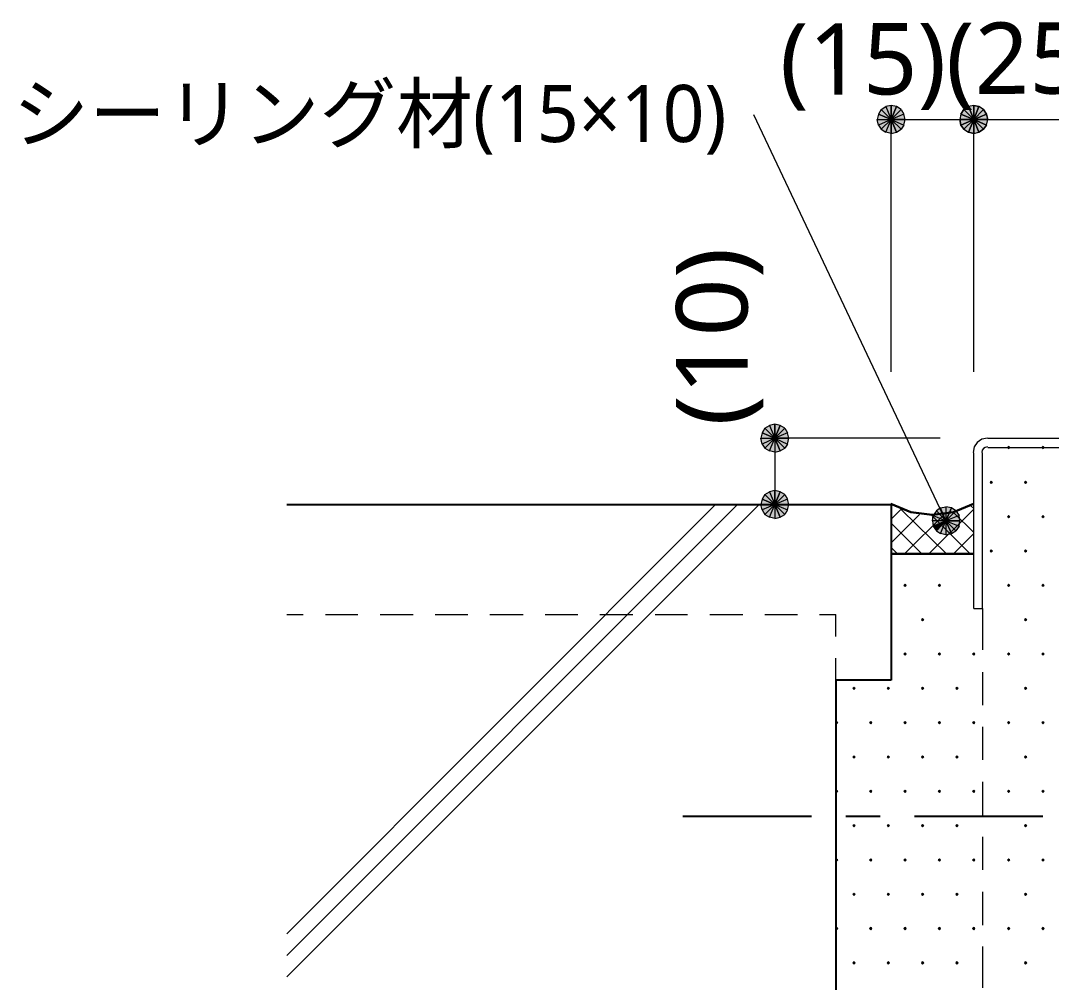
# Model space of a CAD drawing. Header units: millimetres. Extents: x 0 to 420, y 0 to 297.
# Drawn here: x 216.47 to 253.99, y 226.03 to 261.02 of the extents above; entities that cross this region are included whole.
import ezdxf
from ezdxf.enums import TextEntityAlignment as Align

# ---------------------------------------------------------------- set-up
doc = ezdxf.new("R2010")
doc.units = ezdxf.units.MM
doc.styles.add('kst32b', font='NotoSansJP-Variable.ttf')

msp = doc.modelspace()

# ---------------------------------------------------------------- hatches: boundary and pattern name
h = msp.add_hatch(color=7)
h.paths.add_polyline_path([(248.158, 257.937), (247.968, 257.895), (248.158, 257.429), (248.158, 257.937)])
h.paths.add_polyline_path([(247.968, 257.895), (248.158, 257.429), (247.798, 257.789), (247.968, 257.895)])
h.paths.add_polyline_path([(248.158, 257.429), (247.798, 257.789), (247.692, 257.62), (248.158, 257.429)])
for points in [[(248.348, 257.895), (248.158, 257.937), (248.158, 257.429), (248.348, 257.895)], [(251.354, 257.895), (251.164, 257.937), (251.164, 257.429), (251.354, 257.895)], [(250.973, 256.963), (251.164, 256.921), (251.164, 257.429), (250.973, 256.963)], [(244.115, 246.295), (243.925, 246.338), (243.925, 245.83), (244.115, 246.295)], [(252.434, 245.533), (252.412, 245.512), (252.391, 245.491), (252.412, 245.47), (252.434, 245.449), (252.455, 245.47), (252.476, 245.491), (252.455, 245.512), (252.434, 245.533)], [(253.682, 245.533), (253.661, 245.512), (253.64, 245.491), (253.661, 245.47), (253.682, 245.449), (253.704, 245.47), (253.725, 245.491), (253.704, 245.512), (253.682, 245.533)], [(251.799, 244.263), (251.778, 244.242), (251.756, 244.221), (251.778, 244.2), (251.799, 244.179), (251.82, 244.2), (251.841, 244.221), (251.82, 244.242), (251.799, 244.263)], [(253.048, 244.263), (253.026, 244.242), (253.005, 244.221), (253.026, 244.2), (253.048, 244.179), (253.069, 244.2), (253.09, 244.221), (253.069, 244.242), (253.048, 244.263)], [(244.115, 243.882), (243.925, 243.925), (243.925, 243.417), (244.115, 243.882)], [(249.682, 242.633), (249.809, 242.464), (250.148, 242.824), (249.682, 242.633)], [(252.434, 243.014), (252.412, 242.993), (252.391, 242.972), (252.412, 242.951), (252.434, 242.93), (252.455, 242.951), (252.476, 242.972), (252.455, 242.993), (252.434, 243.014)], [(253.682, 243.014), (253.661, 242.993), (253.64, 242.972), (253.661, 242.951), (253.682, 242.93), (253.704, 242.951), (253.725, 242.972), (253.704, 242.993), (253.682, 243.014)], [(251.799, 241.766), (251.778, 241.745), (251.756, 241.723), (251.778, 241.702), (251.799, 241.681), (251.82, 241.702), (251.841, 241.723), (251.82, 241.745), (251.799, 241.766)], [(253.048, 241.766), (253.026, 241.745), (253.005, 241.723), (253.026, 241.702), (253.048, 241.681), (253.069, 241.702), (253.09, 241.723), (253.069, 241.745), (253.048, 241.766)], [(248.666, 240.517), (248.645, 240.496), (248.624, 240.474), (248.645, 240.453), (248.666, 240.432), (248.687, 240.453), (248.708, 240.474), (248.687, 240.496), (248.666, 240.517)], [(249.915, 240.517), (249.894, 240.496), (249.873, 240.474), (249.894, 240.453), (249.915, 240.432), (249.936, 240.453), (249.957, 240.474), (249.936, 240.496), (249.915, 240.517)], [(252.434, 240.517), (252.412, 240.496), (252.391, 240.474), (252.412, 240.453), (252.434, 240.432), (252.455, 240.453), (252.476, 240.474), (252.455, 240.496), (252.434, 240.517)], [(253.682, 240.517), (253.661, 240.496), (253.64, 240.474), (253.661, 240.453), (253.682, 240.432), (253.704, 240.453), (253.725, 240.474), (253.704, 240.496), (253.682, 240.517)], [(249.301, 239.268), (249.28, 239.247), (249.259, 239.226), (249.28, 239.204), (249.301, 239.183), (249.322, 239.204), (249.343, 239.226), (249.322, 239.247), (249.301, 239.268)], [(253.048, 239.268), (253.026, 239.247), (253.005, 239.226), (253.026, 239.204), (253.048, 239.183), (253.069, 239.204), (253.09, 239.226), (253.069, 239.247), (253.048, 239.268)], [(248.666, 238.019), (248.645, 237.998), (248.624, 237.977), (248.645, 237.956), (248.666, 237.934), (248.687, 237.956), (248.708, 237.977), (248.687, 237.998), (248.666, 238.019)], [(249.915, 238.019), (249.894, 237.998), (249.873, 237.977), (249.894, 237.956), (249.915, 237.934), (249.936, 237.956), (249.957, 237.977), (249.936, 237.998), (249.915, 238.019)], [(251.164, 238.019), (251.143, 237.998), (251.121, 237.977), (251.143, 237.956), (251.164, 237.934), (251.185, 237.956), (251.206, 237.977), (251.185, 237.998), (251.164, 238.019)], [(252.434, 238.019), (252.412, 237.998), (252.391, 237.977), (252.412, 237.956), (252.434, 237.934), (252.455, 237.956), (252.476, 237.977), (252.455, 237.998), (252.434, 238.019)], [(253.682, 238.019), (253.661, 237.998), (253.64, 237.977), (253.661, 237.956), (253.682, 237.934), (253.704, 237.956), (253.725, 237.977), (253.704, 237.998), (253.682, 238.019)], [(246.803, 236.77), (246.782, 236.749), (246.761, 236.728), (246.782, 236.707), (246.803, 236.686), (246.825, 236.707), (246.846, 236.728), (246.825, 236.749), (246.803, 236.77)], [(248.052, 236.77), (248.031, 236.749), (248.01, 236.728), (248.031, 236.707), (248.052, 236.686), (248.073, 236.707), (248.095, 236.728), (248.073, 236.749), (248.052, 236.77)], [(249.301, 236.77), (249.28, 236.749), (249.259, 236.728), (249.28, 236.707), (249.301, 236.686), (249.322, 236.707), (249.343, 236.728), (249.322, 236.749), (249.301, 236.77)], [(250.55, 236.77), (250.529, 236.749), (250.507, 236.728), (250.529, 236.707), (250.55, 236.686), (250.571, 236.707), (250.592, 236.728), (250.571, 236.749), (250.55, 236.77)], [(253.048, 236.77), (253.026, 236.749), (253.005, 236.728), (253.026, 236.707), (253.048, 236.686), (253.069, 236.707), (253.09, 236.728), (253.069, 236.749), (253.048, 236.77)], [(246.168, 235.521), (246.147, 235.5), (246.126, 235.479), (246.147, 235.458), (246.168, 235.437), (246.189, 235.458), (246.211, 235.479), (246.189, 235.5), (246.168, 235.521)], [(247.417, 235.521), (247.396, 235.5), (247.375, 235.479), (247.396, 235.458), (247.417, 235.437), (247.438, 235.458), (247.46, 235.479), (247.438, 235.5), (247.417, 235.521)], [(248.666, 235.521), (248.645, 235.5), (248.624, 235.479), (248.645, 235.458), (248.666, 235.437), (248.687, 235.458), (248.708, 235.479), (248.687, 235.5), (248.666, 235.521)], [(249.915, 235.521), (249.894, 235.5), (249.873, 235.479), (249.894, 235.458), (249.915, 235.437), (249.936, 235.458), (249.957, 235.479), (249.936, 235.5), (249.915, 235.521)], [(251.164, 235.521), (251.143, 235.5), (251.121, 235.479), (251.143, 235.458), (251.164, 235.437), (251.185, 235.458), (251.206, 235.479), (251.185, 235.5), (251.164, 235.521)], [(252.434, 235.521), (252.412, 235.5), (252.391, 235.479), (252.412, 235.458), (252.434, 235.437), (252.455, 235.458), (252.476, 235.479), (252.455, 235.5), (252.434, 235.521)], [(253.682, 235.521), (253.661, 235.5), (253.64, 235.479), (253.661, 235.458), (253.682, 235.437), (253.704, 235.458), (253.725, 235.479), (253.704, 235.5), (253.682, 235.521)], [(246.803, 234.273), (246.782, 234.251), (246.761, 234.23), (246.782, 234.209), (246.803, 234.188), (246.825, 234.209), (246.846, 234.23), (246.825, 234.251), (246.803, 234.273)], [(248.052, 234.273), (248.031, 234.251), (248.01, 234.23), (248.031, 234.209), (248.052, 234.188), (248.073, 234.209), (248.095, 234.23), (248.073, 234.251), (248.052, 234.273)], [(249.301, 234.273), (249.28, 234.251), (249.259, 234.23), (249.28, 234.209), (249.301, 234.188), (249.322, 234.209), (249.343, 234.23), (249.322, 234.251), (249.301, 234.273)], [(250.55, 234.273), (250.529, 234.251), (250.507, 234.23), (250.529, 234.209), (250.55, 234.188), (250.571, 234.209), (250.592, 234.23), (250.571, 234.251), (250.55, 234.273)], [(253.048, 234.273), (253.026, 234.251), (253.005, 234.23), (253.026, 234.209), (253.048, 234.188), (253.069, 234.209), (253.09, 234.23), (253.069, 234.251), (253.048, 234.273)], [(246.168, 233.024), (246.147, 233.003), (246.126, 232.981), (246.147, 232.96), (246.168, 232.939), (246.189, 232.96), (246.211, 232.981), (246.189, 233.003), (246.168, 233.024)], [(247.417, 233.024), (247.396, 233.003), (247.375, 232.981), (247.396, 232.96), (247.417, 232.939), (247.438, 232.96), (247.46, 232.981), (247.438, 233.003), (247.417, 233.024)], [(248.666, 233.024), (248.645, 233.003), (248.624, 232.981), (248.645, 232.96), (248.666, 232.939), (248.687, 232.96), (248.708, 232.981), (248.687, 233.003), (248.666, 233.024)], [(249.915, 233.024), (249.894, 233.003), (249.873, 232.981), (249.894, 232.96), (249.915, 232.939), (249.936, 232.96), (249.957, 232.981), (249.936, 233.003), (249.915, 233.024)], [(251.164, 233.024), (251.143, 233.003), (251.121, 232.981), (251.143, 232.96), (251.164, 232.939), (251.185, 232.96), (251.206, 232.981), (251.185, 233.003), (251.164, 233.024)], [(252.434, 233.024), (252.412, 233.003), (252.391, 232.981), (252.412, 232.96), (252.434, 232.939), (252.455, 232.96), (252.476, 232.981), (252.455, 233.003), (252.434, 233.024)], [(253.682, 233.024), (253.661, 233.003), (253.64, 232.981), (253.661, 232.96), (253.682, 232.939), (253.704, 232.96), (253.725, 232.981), (253.704, 233.003), (253.682, 233.024)], [(246.803, 231.775), (246.782, 231.754), (246.761, 231.733), (246.782, 231.712), (246.803, 231.69), (246.825, 231.712), (246.846, 231.733), (246.825, 231.754), (246.803, 231.775)], [(248.052, 231.775), (248.031, 231.754), (248.01, 231.733), (248.031, 231.712), (248.052, 231.69), (248.073, 231.712), (248.095, 231.733), (248.073, 231.754), (248.052, 231.775)], [(249.301, 231.775), (249.28, 231.754), (249.259, 231.733), (249.28, 231.712), (249.301, 231.69), (249.322, 231.712), (249.343, 231.733), (249.322, 231.754), (249.301, 231.775)], [(250.55, 231.775), (250.529, 231.754), (250.507, 231.733), (250.529, 231.712), (250.55, 231.69), (250.571, 231.712), (250.592, 231.733), (250.571, 231.754), (250.55, 231.775)], [(253.048, 231.775), (253.026, 231.754), (253.005, 231.733), (253.026, 231.712), (253.048, 231.69), (253.069, 231.712), (253.09, 231.733), (253.069, 231.754), (253.048, 231.775)], [(246.168, 230.526), (246.147, 230.505), (246.126, 230.484), (246.147, 230.463), (246.168, 230.441), (246.189, 230.463), (246.211, 230.484), (246.189, 230.505), (246.168, 230.526)], [(247.417, 230.526), (247.396, 230.505), (247.375, 230.484), (247.396, 230.463), (247.417, 230.441), (247.438, 230.463), (247.46, 230.484), (247.438, 230.505), (247.417, 230.526)], [(248.666, 230.526), (248.645, 230.505), (248.624, 230.484), (248.645, 230.463), (248.666, 230.441), (248.687, 230.463), (248.708, 230.484), (248.687, 230.505), (248.666, 230.526)], [(249.915, 230.526), (249.894, 230.505), (249.873, 230.484), (249.894, 230.463), (249.915, 230.441), (249.936, 230.463), (249.957, 230.484), (249.936, 230.505), (249.915, 230.526)], [(251.164, 230.526), (251.143, 230.505), (251.121, 230.484), (251.143, 230.463), (251.164, 230.441), (251.185, 230.463), (251.206, 230.484), (251.185, 230.505), (251.164, 230.526)], [(252.434, 230.526), (252.412, 230.505), (252.391, 230.484), (252.412, 230.463), (252.434, 230.441), (252.455, 230.463), (252.476, 230.484), (252.455, 230.505), (252.434, 230.526)], [(253.682, 230.526), (253.661, 230.505), (253.64, 230.484), (253.661, 230.463), (253.682, 230.441), (253.704, 230.463), (253.725, 230.484), (253.704, 230.505), (253.682, 230.526)], [(246.803, 229.277), (246.782, 229.256), (246.761, 229.235), (246.782, 229.214), (246.803, 229.193), (246.825, 229.214), (246.846, 229.235), (246.825, 229.256), (246.803, 229.277)], [(248.052, 229.277), (248.031, 229.256), (248.01, 229.235), (248.031, 229.214), (248.052, 229.193), (248.073, 229.214), (248.095, 229.235), (248.073, 229.256), (248.052, 229.277)], [(249.301, 229.277), (249.28, 229.256), (249.259, 229.235), (249.28, 229.214), (249.301, 229.193), (249.322, 229.214), (249.343, 229.235), (249.322, 229.256), (249.301, 229.277)], [(250.55, 229.277), (250.529, 229.256), (250.507, 229.235), (250.529, 229.214), (250.55, 229.193), (250.571, 229.214), (250.592, 229.235), (250.571, 229.256), (250.55, 229.277)], [(253.048, 229.277), (253.026, 229.256), (253.005, 229.235), (253.026, 229.214), (253.048, 229.193), (253.069, 229.214), (253.09, 229.235), (253.069, 229.256), (253.048, 229.277)], [(246.168, 228.029), (246.147, 228.007), (246.126, 227.986), (246.147, 227.965), (246.168, 227.944), (246.189, 227.965), (246.211, 227.986), (246.189, 228.007), (246.168, 228.029)], [(247.417, 228.029), (247.396, 228.007), (247.375, 227.986), (247.396, 227.965), (247.417, 227.944), (247.438, 227.965), (247.46, 227.986), (247.438, 228.007), (247.417, 228.029)], [(248.666, 228.029), (248.645, 228.007), (248.624, 227.986), (248.645, 227.965), (248.666, 227.944), (248.687, 227.965), (248.708, 227.986), (248.687, 228.007), (248.666, 228.029)], [(249.915, 228.029), (249.894, 228.007), (249.873, 227.986), (249.894, 227.965), (249.915, 227.944), (249.936, 227.965), (249.957, 227.986), (249.936, 228.007), (249.915, 228.029)], [(251.164, 228.029), (251.143, 228.007), (251.121, 227.986), (251.143, 227.965), (251.164, 227.944), (251.185, 227.965), (251.206, 227.986), (251.185, 228.007), (251.164, 228.029)], [(252.434, 228.029), (252.412, 228.007), (252.391, 227.986), (252.412, 227.965), (252.434, 227.944), (252.455, 227.965), (252.476, 227.986), (252.455, 228.007), (252.434, 228.029)], [(253.682, 228.029), (253.661, 228.007), (253.64, 227.986), (253.661, 227.965), (253.682, 227.944), (253.704, 227.965), (253.725, 227.986), (253.704, 228.007), (253.682, 228.029)], [(246.803, 226.78), (246.782, 226.758), (246.761, 226.737), (246.782, 226.716), (246.803, 226.695), (246.825, 226.716), (246.846, 226.737), (246.825, 226.758), (246.803, 226.78)], [(248.052, 226.78), (248.031, 226.758), (248.01, 226.737), (248.031, 226.716), (248.052, 226.695), (248.073, 226.716), (248.095, 226.737), (248.073, 226.758), (248.052, 226.78)], [(249.301, 226.78), (249.28, 226.758), (249.259, 226.737), (249.28, 226.716), (249.301, 226.695), (249.322, 226.716), (249.343, 226.737), (249.322, 226.758), (249.301, 226.78)], [(250.55, 226.78), (250.529, 226.758), (250.507, 226.737), (250.529, 226.716), (250.55, 226.695), (250.571, 226.716), (250.592, 226.737), (250.571, 226.758), (250.55, 226.78)], [(253.048, 226.78), (253.026, 226.758), (253.005, 226.737), (253.026, 226.716), (253.048, 226.695), (253.069, 226.716), (253.09, 226.737), (253.069, 226.758), (253.048, 226.78)]]:
    msp.add_hatch(color=7).paths.add_polyline_path(points)
h = msp.add_hatch(color=7)
h.paths.add_polyline_path([(248.666, 257.429), (248.624, 257.62), (248.158, 257.429), (248.666, 257.429)])
h.paths.add_polyline_path([(248.624, 257.62), (248.158, 257.429), (248.518, 257.789), (248.624, 257.62)])
h.paths.add_polyline_path([(248.158, 257.429), (248.518, 257.789), (248.348, 257.895), (248.158, 257.429)])
h = msp.add_hatch(color=7)
h.paths.add_polyline_path([(250.973, 257.895), (250.804, 257.789), (251.164, 257.429), (250.973, 257.895)])
h.paths.add_polyline_path([(250.804, 257.789), (251.164, 257.429), (250.698, 257.62), (250.804, 257.789)])
h.paths.add_polyline_path([(251.164, 257.429), (250.698, 257.62), (250.656, 257.429), (251.164, 257.429)])
h = msp.add_hatch(color=7)
h.paths.add_polyline_path([(251.164, 257.937), (250.973, 257.895), (251.164, 257.429), (251.164, 257.937)])
h.paths.add_polyline_path([(250.973, 257.895), (251.164, 257.429), (250.804, 257.789), (250.973, 257.895)])
h.paths.add_polyline_path([(251.164, 257.429), (250.804, 257.789), (250.698, 257.62), (251.164, 257.429)])
h = msp.add_hatch(color=7)
h.paths.add_polyline_path([(251.523, 257.789), (251.354, 257.895), (251.164, 257.429), (251.523, 257.789)])
h.paths.add_polyline_path([(251.354, 257.895), (251.164, 257.429), (251.164, 257.937), (251.354, 257.895)])
h.paths.add_polyline_path([(251.164, 257.429), (251.164, 257.937), (250.973, 257.895), (251.164, 257.429)])
h = msp.add_hatch(color=7)
h.paths.add_polyline_path([(251.672, 257.429), (251.629, 257.62), (251.164, 257.429), (251.672, 257.429)])
h.paths.add_polyline_path([(251.629, 257.62), (251.164, 257.429), (251.523, 257.789), (251.629, 257.62)])
h.paths.add_polyline_path([(251.164, 257.429), (251.523, 257.789), (251.354, 257.895), (251.164, 257.429)])
h = msp.add_hatch(color=7)
h.paths.add_polyline_path([(251.629, 257.217), (251.672, 257.429), (251.164, 257.429), (251.629, 257.217)])
h.paths.add_polyline_path([(251.672, 257.429), (251.164, 257.429), (251.629, 257.62), (251.672, 257.429)])
h.paths.add_polyline_path([(251.164, 257.429), (251.629, 257.62), (251.523, 257.789), (251.164, 257.429)])
h = msp.add_hatch(color=7)
h.paths.add_polyline_path([(247.692, 257.62), (247.65, 257.429), (248.158, 257.429), (247.692, 257.62)])
h.paths.add_polyline_path([(247.65, 257.429), (248.158, 257.429), (247.692, 257.217), (247.65, 257.429)])
h.paths.add_polyline_path([(248.158, 257.429), (247.692, 257.217), (247.798, 257.069), (248.158, 257.429)])
h = msp.add_hatch(color=7)
h.paths.add_polyline_path([(247.798, 257.069), (247.968, 256.963), (248.158, 257.429), (247.798, 257.069)])
h.paths.add_polyline_path([(247.968, 256.963), (248.158, 257.429), (248.158, 256.921), (247.968, 256.963)])
h.paths.add_polyline_path([(248.158, 257.429), (248.158, 256.921), (248.348, 256.963), (248.158, 257.429)])
h = msp.add_hatch(color=7)
h.paths.add_polyline_path([(248.348, 256.963), (248.518, 257.069), (248.158, 257.429), (248.348, 256.963)])
h.paths.add_polyline_path([(248.518, 257.069), (248.158, 257.429), (248.624, 257.217), (248.518, 257.069)])
h.paths.add_polyline_path([(248.158, 257.429), (248.624, 257.217), (248.666, 257.429), (248.158, 257.429)])
h = msp.add_hatch(color=7)
h.paths.add_polyline_path([(250.698, 257.62), (250.656, 257.429), (251.164, 257.429), (250.698, 257.62)])
h.paths.add_polyline_path([(250.656, 257.429), (251.164, 257.429), (250.698, 257.217), (250.656, 257.429)])
h.paths.add_polyline_path([(251.164, 257.429), (250.698, 257.217), (250.804, 257.069), (251.164, 257.429)])
h = msp.add_hatch(color=7)
h.paths.add_polyline_path([(250.656, 257.429), (250.698, 257.217), (251.164, 257.429), (250.656, 257.429)])
h.paths.add_polyline_path([(250.698, 257.217), (251.164, 257.429), (250.804, 257.069), (250.698, 257.217)])
h.paths.add_polyline_path([(251.164, 257.429), (250.804, 257.069), (250.973, 256.963), (251.164, 257.429)])
h = msp.add_hatch(color=7)
h.paths.add_polyline_path([(250.804, 257.069), (250.973, 256.963), (251.164, 257.429), (250.804, 257.069)])
h.paths.add_polyline_path([(250.973, 256.963), (251.164, 257.429), (251.164, 256.921), (250.973, 256.963)])
h.paths.add_polyline_path([(251.164, 257.429), (251.164, 256.921), (251.354, 256.963), (251.164, 257.429)])
h = msp.add_hatch(color=7)
h.paths.add_polyline_path([(251.164, 256.921), (251.354, 256.963), (251.164, 257.429), (251.164, 256.921)])
h.paths.add_polyline_path([(251.354, 256.963), (251.164, 257.429), (251.523, 257.069), (251.354, 256.963)])
h.paths.add_polyline_path([(251.164, 257.429), (251.523, 257.069), (251.629, 257.217), (251.164, 257.429)])
h = msp.add_hatch(color=7)
h.paths.add_polyline_path([(251.354, 256.963), (251.523, 257.069), (251.164, 257.429), (251.354, 256.963)])
h.paths.add_polyline_path([(251.523, 257.069), (251.164, 257.429), (251.629, 257.217), (251.523, 257.069)])
h.paths.add_polyline_path([(251.164, 257.429), (251.629, 257.217), (251.672, 257.429), (251.164, 257.429)])
h = msp.add_hatch(color=7)
h.paths.add_polyline_path([(243.925, 246.338), (243.734, 246.295), (243.925, 245.83), (243.925, 246.338)])
h.paths.add_polyline_path([(243.734, 246.295), (243.925, 245.83), (243.565, 246.189), (243.734, 246.295)])
h.paths.add_polyline_path([(243.925, 245.83), (243.565, 246.189), (243.459, 246.02), (243.925, 245.83)])
h = msp.add_hatch(color=7)
h.paths.add_polyline_path([(244.433, 245.83), (244.39, 246.02), (243.925, 245.83), (244.433, 245.83)])
h.paths.add_polyline_path([(244.39, 246.02), (243.925, 245.83), (244.285, 246.189), (244.39, 246.02)])
h.paths.add_polyline_path([(243.925, 245.83), (244.285, 246.189), (244.115, 246.295), (243.925, 245.83)])
h = msp.add_hatch(color=7)
h.paths.add_polyline_path([(243.459, 246.02), (243.417, 245.83), (243.925, 245.83), (243.459, 246.02)])
h.paths.add_polyline_path([(243.417, 245.83), (243.925, 245.83), (243.459, 245.618), (243.417, 245.83)])
h.paths.add_polyline_path([(243.925, 245.83), (243.459, 245.618), (243.565, 245.47), (243.925, 245.83)])
h = msp.add_hatch(color=7)
h.paths.add_polyline_path([(243.565, 245.47), (243.734, 245.364), (243.925, 245.83), (243.565, 245.47)])
h.paths.add_polyline_path([(243.734, 245.364), (243.925, 245.83), (243.925, 245.322), (243.734, 245.364)])
h.paths.add_polyline_path([(243.925, 245.83), (243.925, 245.322), (244.115, 245.364), (243.925, 245.83)])
h = msp.add_hatch(color=7)
h.paths.add_polyline_path([(244.115, 245.364), (244.285, 245.47), (243.925, 245.83), (244.115, 245.364)])
h.paths.add_polyline_path([(244.285, 245.47), (243.925, 245.83), (244.39, 245.618), (244.285, 245.47)])
h.paths.add_polyline_path([(243.925, 245.83), (244.39, 245.618), (244.433, 245.83), (243.925, 245.83)])
h = msp.add_hatch(color=7)
h.paths.add_polyline_path([(243.925, 243.925), (243.734, 243.882), (243.925, 243.417), (243.925, 243.925)])
h.paths.add_polyline_path([(243.734, 243.882), (243.925, 243.417), (243.565, 243.776), (243.734, 243.882)])
h.paths.add_polyline_path([(243.925, 243.417), (243.565, 243.776), (243.459, 243.607), (243.925, 243.417)])
h = msp.add_hatch(color=7)
h.paths.add_polyline_path([(244.433, 243.417), (244.39, 243.607), (243.925, 243.417), (244.433, 243.417)])
h.paths.add_polyline_path([(244.39, 243.607), (243.925, 243.417), (244.285, 243.776), (244.39, 243.607)])
h.paths.add_polyline_path([(243.925, 243.417), (244.285, 243.776), (244.115, 243.882), (243.925, 243.417)])
h = msp.add_hatch(color=7)
h.paths.add_polyline_path([(243.459, 243.607), (243.417, 243.417), (243.925, 243.417), (243.459, 243.607)])
h.paths.add_polyline_path([(243.417, 243.417), (243.925, 243.417), (243.459, 243.226), (243.417, 243.417)])
h.paths.add_polyline_path([(243.925, 243.417), (243.459, 243.226), (243.565, 243.057), (243.925, 243.417)])
h = msp.add_hatch(color=7)
h.paths.add_polyline_path([(243.565, 243.057), (243.734, 242.951), (243.925, 243.417), (243.565, 243.057)])
h.paths.add_polyline_path([(243.734, 242.951), (243.925, 243.417), (243.925, 242.909), (243.734, 242.951)])
h.paths.add_polyline_path([(243.925, 243.417), (243.925, 242.909), (244.115, 242.951), (243.925, 243.417)])
h = msp.add_hatch(color=7)
h.paths.add_polyline_path([(244.115, 242.951), (244.285, 243.057), (243.925, 243.417), (244.115, 242.951)])
h.paths.add_polyline_path([(244.285, 243.057), (243.925, 243.417), (244.39, 243.226), (244.285, 243.057)])
h.paths.add_polyline_path([(243.925, 243.417), (244.39, 243.226), (244.433, 243.417), (243.925, 243.417)])
h = msp.add_hatch(color=7)
h.paths.add_polyline_path([(249.809, 243.184), (249.682, 243.014), (250.148, 242.824), (249.809, 243.184)])
h.paths.add_polyline_path([(249.682, 243.014), (250.148, 242.824), (249.661, 242.824), (249.682, 243.014)])
h.paths.add_polyline_path([(250.148, 242.824), (249.661, 242.824), (249.682, 242.633), (250.148, 242.824)])
h = msp.add_hatch(color=7)
h.paths.add_polyline_path([(250.359, 243.29), (250.148, 243.332), (250.148, 242.824), (250.359, 243.29)])
h.paths.add_polyline_path([(250.148, 243.332), (250.148, 242.824), (249.957, 243.29), (250.148, 243.332)])
h.paths.add_polyline_path([(250.148, 242.824), (249.957, 243.29), (249.809, 243.184), (250.148, 242.824)])
h = msp.add_hatch(color=7)
h.paths.add_polyline_path([(250.656, 242.824), (250.635, 243.014), (250.148, 242.824), (250.656, 242.824)])
h.paths.add_polyline_path([(250.635, 243.014), (250.148, 242.824), (250.507, 243.184), (250.635, 243.014)])
h.paths.add_polyline_path([(250.148, 242.824), (250.507, 243.184), (250.359, 243.29), (250.148, 242.824)])
h = msp.add_hatch(color=7)
h.paths.add_polyline_path([(249.809, 242.464), (249.957, 242.358), (250.148, 242.824), (249.809, 242.464)])
h.paths.add_polyline_path([(249.957, 242.358), (250.148, 242.824), (250.148, 242.316), (249.957, 242.358)])
h.paths.add_polyline_path([(250.148, 242.824), (250.148, 242.316), (250.359, 242.358), (250.148, 242.824)])
h = msp.add_hatch(color=7)
h.paths.add_polyline_path([(250.359, 242.358), (250.507, 242.464), (250.148, 242.824), (250.359, 242.358)])
h.paths.add_polyline_path([(250.507, 242.464), (250.148, 242.824), (250.635, 242.633), (250.507, 242.464)])
h.paths.add_polyline_path([(250.148, 242.824), (250.635, 242.633), (250.656, 242.824), (250.148, 242.824)])

# ---------------------------------------------------------------- linework, layer by layer
at = {"lineweight": 0}
for points in [[(248.158, 257.429), (247.798, 257.789), (247.692, 257.62)], [(247.968, 257.895), (248.158, 257.429), (247.798, 257.789)], [(248.158, 257.937), (247.968, 257.895), (248.158, 257.429)], [(248.348, 257.895), (248.158, 257.937), (248.158, 257.429)], [(248.158, 257.429), (248.518, 257.789), (248.348, 257.895)], [(248.624, 257.62), (248.158, 257.429), (248.518, 257.789)], [(250.804, 257.789), (251.164, 257.429), (250.698, 257.62)], [(251.164, 257.429), (250.804, 257.789), (250.698, 257.62)], [(250.973, 257.895), (250.804, 257.789), (251.164, 257.429)], [(250.973, 257.895), (251.164, 257.429), (250.804, 257.789)], [(251.164, 257.429), (251.164, 257.937), (250.973, 257.895)], [(251.164, 257.937), (250.973, 257.895), (251.164, 257.429)], [(251.354, 257.895), (251.164, 257.429), (251.164, 257.937)], [(251.354, 257.895), (251.164, 257.937), (251.164, 257.429)], [(251.523, 257.789), (251.354, 257.895), (251.164, 257.429)], [(251.164, 257.429), (251.523, 257.789), (251.354, 257.895)], [(251.164, 257.429), (251.629, 257.62), (251.523, 257.789)], [(251.629, 257.62), (251.164, 257.429), (251.523, 257.789)], [(247.692, 257.62), (247.65, 257.429), (248.158, 257.429)], [(247.65, 257.429), (248.158, 257.429), (247.692, 257.217)], [(248.158, 257.429), (247.692, 257.217), (247.798, 257.069)], [(247.798, 257.069), (247.968, 256.963), (248.158, 257.429)], [(247.968, 256.963), (248.158, 257.429), (248.158, 256.921)], [(248.666, 257.429), (248.624, 257.62), (248.158, 257.429)], [(248.158, 257.429), (248.158, 256.921), (248.348, 256.963)], [(248.348, 256.963), (248.518, 257.069), (248.158, 257.429)], [(248.518, 257.069), (248.158, 257.429), (248.624, 257.217)], [(248.158, 257.429), (248.624, 257.217), (248.666, 257.429)], [(251.164, 257.429), (250.698, 257.62), (250.656, 257.429)], [(250.698, 257.62), (250.656, 257.429), (251.164, 257.429)], [(250.656, 257.429), (250.698, 257.217), (251.164, 257.429)], [(250.656, 257.429), (251.164, 257.429), (250.698, 257.217)], [(250.698, 257.217), (251.164, 257.429), (250.804, 257.069)], [(251.164, 257.429), (250.698, 257.217), (250.804, 257.069)], [(251.164, 257.429), (250.804, 257.069), (250.973, 256.963)], [(250.804, 257.069), (250.973, 256.963), (251.164, 257.429)], [(250.973, 256.963), (251.164, 256.921), (251.164, 257.429)], [(250.973, 256.963), (251.164, 257.429), (251.164, 256.921)], [(251.672, 257.429), (251.164, 257.429), (251.629, 257.62)], [(251.672, 257.429), (251.629, 257.62), (251.164, 257.429)], [(251.164, 256.921), (251.354, 256.963), (251.164, 257.429)], [(251.354, 256.963), (251.164, 257.429), (251.523, 257.069)], [(251.164, 257.429), (251.523, 257.069), (251.629, 257.217)], [(251.629, 257.217), (251.672, 257.429), (251.164, 257.429)], [(251.164, 257.429), (251.164, 256.921), (251.354, 256.963)], [(251.354, 256.963), (251.523, 257.069), (251.164, 257.429)], [(251.523, 257.069), (251.164, 257.429), (251.629, 257.217)], [(251.164, 257.429), (251.629, 257.217), (251.672, 257.429)], [(243.925, 245.83), (243.565, 246.189), (243.459, 246.02)], [(243.734, 246.295), (243.925, 245.83), (243.565, 246.189)], [(243.925, 246.338), (243.734, 246.295), (243.925, 245.83)], [(244.115, 246.295), (243.925, 246.338), (243.925, 245.83)], [(243.925, 245.83), (244.285, 246.189), (244.115, 246.295)], [(244.39, 246.02), (243.925, 245.83), (244.285, 246.189)], [(243.459, 246.02), (243.417, 245.83), (243.925, 245.83)], [(243.417, 245.83), (243.925, 245.83), (243.459, 245.618)], [(243.925, 245.83), (243.459, 245.618), (243.565, 245.47)], [(243.565, 245.47), (243.734, 245.364), (243.925, 245.83)], [(243.734, 245.364), (243.925, 245.83), (243.925, 245.322)], [(244.433, 245.83), (244.39, 246.02), (243.925, 245.83)], [(243.925, 245.83), (243.925, 245.322), (244.115, 245.364)], [(244.115, 245.364), (244.285, 245.47), (243.925, 245.83)], [(244.285, 245.47), (243.925, 245.83), (244.39, 245.618)], [(243.925, 245.83), (244.39, 245.618), (244.433, 245.83)], [(252.434, 245.533), (252.412, 245.512), (252.391, 245.491), (252.412, 245.47), (252.434, 245.449), (252.455, 245.47), (252.476, 245.491), (252.455, 245.512)], [(253.682, 245.533), (253.661, 245.512), (253.64, 245.491), (253.661, 245.47), (253.682, 245.449), (253.704, 245.47), (253.725, 245.491), (253.704, 245.512)], [(251.799, 244.263), (251.778, 244.242), (251.756, 244.221), (251.778, 244.2), (251.799, 244.179), (251.82, 244.2), (251.841, 244.221), (251.82, 244.242)], [(253.048, 244.263), (253.026, 244.242), (253.005, 244.221), (253.026, 244.2), (253.048, 244.179), (253.069, 244.2), (253.09, 244.221), (253.069, 244.242)], [(243.734, 243.882), (243.925, 243.417), (243.565, 243.776)], [(243.925, 243.925), (243.734, 243.882), (243.925, 243.417)], [(244.115, 243.882), (243.925, 243.925), (243.925, 243.417)], [(243.925, 243.417), (244.285, 243.776), (244.115, 243.882)], [(243.459, 243.607), (243.417, 243.417), (243.925, 243.417)], [(243.925, 243.417), (243.565, 243.776), (243.459, 243.607)], [(244.39, 243.607), (243.925, 243.417), (244.285, 243.776)], [(244.433, 243.417), (244.39, 243.607), (243.925, 243.417)], [(243.417, 243.417), (243.925, 243.417), (243.459, 243.226)], [(243.925, 243.417), (243.459, 243.226), (243.565, 243.057)], [(243.565, 243.057), (243.734, 242.951), (243.925, 243.417)], [(243.734, 242.951), (243.925, 243.417), (243.925, 242.909)], [(243.925, 243.417), (243.925, 242.909), (244.115, 242.951)], [(244.115, 242.951), (244.285, 243.057), (243.925, 243.417)], [(244.285, 243.057), (243.925, 243.417), (244.39, 243.226)], [(243.925, 243.417), (244.39, 243.226), (244.433, 243.417)], [(249.809, 243.184), (249.682, 243.014), (250.148, 242.824)], [(250.148, 242.824), (249.957, 243.29), (249.809, 243.184)], [(250.148, 243.332), (250.148, 242.824), (249.957, 243.29)], [(250.359, 243.29), (250.148, 243.332), (250.148, 242.824)], [(250.148, 242.824), (250.507, 243.184), (250.359, 243.29)], [(250.635, 243.014), (250.148, 242.824), (250.507, 243.184)], [(249.682, 243.014), (250.148, 242.824), (249.661, 242.824)], [(250.148, 242.824), (249.661, 242.824), (249.682, 242.633)], [(249.682, 242.633), (249.809, 242.464), (250.148, 242.824)], [(249.809, 242.464), (249.957, 242.358), (250.148, 242.824)], [(249.957, 242.358), (250.148, 242.824), (250.148, 242.316)], [(250.656, 242.824), (250.635, 243.014), (250.148, 242.824)], [(250.148, 242.824), (250.148, 242.316), (250.359, 242.358)], [(250.359, 242.358), (250.507, 242.464), (250.148, 242.824)], [(250.507, 242.464), (250.148, 242.824), (250.635, 242.633)], [(250.148, 242.824), (250.635, 242.633), (250.656, 242.824)], [(252.434, 243.014), (252.412, 242.993), (252.391, 242.972), (252.412, 242.951), (252.434, 242.93), (252.455, 242.951), (252.476, 242.972), (252.455, 242.993)], [(253.682, 243.014), (253.661, 242.993), (253.64, 242.972), (253.661, 242.951), (253.682, 242.93), (253.704, 242.951), (253.725, 242.972), (253.704, 242.993)], [(251.799, 241.766), (251.778, 241.745), (251.756, 241.723), (251.778, 241.702), (251.799, 241.681), (251.82, 241.702), (251.841, 241.723), (251.82, 241.745)], [(253.048, 241.766), (253.026, 241.745), (253.005, 241.723), (253.026, 241.702), (253.048, 241.681), (253.069, 241.702), (253.09, 241.723), (253.069, 241.745)], [(248.666, 240.517), (248.645, 240.496), (248.624, 240.474), (248.645, 240.453), (248.666, 240.432), (248.687, 240.453), (248.708, 240.474), (248.687, 240.496)], [(249.915, 240.517), (249.894, 240.496), (249.873, 240.474), (249.894, 240.453), (249.915, 240.432), (249.936, 240.453), (249.957, 240.474), (249.936, 240.496)], [(252.434, 240.517), (252.412, 240.496), (252.391, 240.474), (252.412, 240.453), (252.434, 240.432), (252.455, 240.453), (252.476, 240.474), (252.455, 240.496)], [(253.682, 240.517), (253.661, 240.496), (253.64, 240.474), (253.661, 240.453), (253.682, 240.432), (253.704, 240.453), (253.725, 240.474), (253.704, 240.496)], [(249.301, 239.268), (249.28, 239.247), (249.259, 239.226), (249.28, 239.204), (249.301, 239.183), (249.322, 239.204), (249.343, 239.226), (249.322, 239.247)], [(253.048, 239.268), (253.026, 239.247), (253.005, 239.226), (253.026, 239.204), (253.048, 239.183), (253.069, 239.204), (253.09, 239.226), (253.069, 239.247)], [(248.666, 238.019), (248.645, 237.998), (248.624, 237.977), (248.645, 237.956), (248.666, 237.934), (248.687, 237.956), (248.708, 237.977), (248.687, 237.998)], [(249.915, 238.019), (249.894, 237.998), (249.873, 237.977), (249.894, 237.956), (249.915, 237.934), (249.936, 237.956), (249.957, 237.977), (249.936, 237.998)], [(251.164, 238.019), (251.143, 237.998), (251.121, 237.977), (251.143, 237.956), (251.164, 237.934), (251.185, 237.956), (251.206, 237.977), (251.185, 237.998)], [(252.434, 238.019), (252.412, 237.998), (252.391, 237.977), (252.412, 237.956), (252.434, 237.934), (252.455, 237.956), (252.476, 237.977), (252.455, 237.998)], [(253.682, 238.019), (253.661, 237.998), (253.64, 237.977), (253.661, 237.956), (253.682, 237.934), (253.704, 237.956), (253.725, 237.977), (253.704, 237.998)], [(246.803, 236.77), (246.782, 236.749), (246.761, 236.728), (246.782, 236.707), (246.803, 236.686), (246.825, 236.707), (246.846, 236.728), (246.825, 236.749)], [(248.052, 236.77), (248.031, 236.749), (248.01, 236.728), (248.031, 236.707), (248.052, 236.686), (248.073, 236.707), (248.095, 236.728), (248.073, 236.749)], [(249.301, 236.77), (249.28, 236.749), (249.259, 236.728), (249.28, 236.707), (249.301, 236.686), (249.322, 236.707), (249.343, 236.728), (249.322, 236.749)], [(250.55, 236.77), (250.529, 236.749), (250.507, 236.728), (250.529, 236.707), (250.55, 236.686), (250.571, 236.707), (250.592, 236.728), (250.571, 236.749)], [(253.048, 236.77), (253.026, 236.749), (253.005, 236.728), (253.026, 236.707), (253.048, 236.686), (253.069, 236.707), (253.09, 236.728), (253.069, 236.749)], [(246.168, 235.521), (246.147, 235.5), (246.126, 235.479), (246.147, 235.458), (246.168, 235.437), (246.189, 235.458), (246.211, 235.479), (246.189, 235.5)], [(247.417, 235.521), (247.396, 235.5), (247.375, 235.479), (247.396, 235.458), (247.417, 235.437), (247.438, 235.458), (247.46, 235.479), (247.438, 235.5)], [(248.666, 235.521), (248.645, 235.5), (248.624, 235.479), (248.645, 235.458), (248.666, 235.437), (248.687, 235.458), (248.708, 235.479), (248.687, 235.5)], [(249.915, 235.521), (249.894, 235.5), (249.873, 235.479), (249.894, 235.458), (249.915, 235.437), (249.936, 235.458), (249.957, 235.479), (249.936, 235.5)], [(251.164, 235.521), (251.143, 235.5), (251.121, 235.479), (251.143, 235.458), (251.164, 235.437), (251.185, 235.458), (251.206, 235.479), (251.185, 235.5)], [(252.434, 235.521), (252.412, 235.5), (252.391, 235.479), (252.412, 235.458), (252.434, 235.437), (252.455, 235.458), (252.476, 235.479), (252.455, 235.5)], [(253.682, 235.521), (253.661, 235.5), (253.64, 235.479), (253.661, 235.458), (253.682, 235.437), (253.704, 235.458), (253.725, 235.479), (253.704, 235.5)], [(246.803, 234.273), (246.782, 234.251), (246.761, 234.23), (246.782, 234.209), (246.803, 234.188), (246.825, 234.209), (246.846, 234.23), (246.825, 234.251)], [(248.052, 234.273), (248.031, 234.251), (248.01, 234.23), (248.031, 234.209), (248.052, 234.188), (248.073, 234.209), (248.095, 234.23), (248.073, 234.251)], [(249.301, 234.273), (249.28, 234.251), (249.259, 234.23), (249.28, 234.209), (249.301, 234.188), (249.322, 234.209), (249.343, 234.23), (249.322, 234.251)], [(250.55, 234.273), (250.529, 234.251), (250.507, 234.23), (250.529, 234.209), (250.55, 234.188), (250.571, 234.209), (250.592, 234.23), (250.571, 234.251)], [(253.048, 234.273), (253.026, 234.251), (253.005, 234.23), (253.026, 234.209), (253.048, 234.188), (253.069, 234.209), (253.09, 234.23), (253.069, 234.251)], [(246.168, 233.024), (246.147, 233.003), (246.126, 232.981), (246.147, 232.96), (246.168, 232.939), (246.189, 232.96), (246.211, 232.981), (246.189, 233.003)], [(247.417, 233.024), (247.396, 233.003), (247.375, 232.981), (247.396, 232.96), (247.417, 232.939), (247.438, 232.96), (247.46, 232.981), (247.438, 233.003)], [(248.666, 233.024), (248.645, 233.003), (248.624, 232.981), (248.645, 232.96), (248.666, 232.939), (248.687, 232.96), (248.708, 232.981), (248.687, 233.003)], [(249.915, 233.024), (249.894, 233.003), (249.873, 232.981), (249.894, 232.96), (249.915, 232.939), (249.936, 232.96), (249.957, 232.981), (249.936, 233.003)], [(251.164, 233.024), (251.143, 233.003), (251.121, 232.981), (251.143, 232.96), (251.164, 232.939), (251.185, 232.96), (251.206, 232.981), (251.185, 233.003)], [(252.434, 233.024), (252.412, 233.003), (252.391, 232.981), (252.412, 232.96), (252.434, 232.939), (252.455, 232.96), (252.476, 232.981), (252.455, 233.003)], [(253.682, 233.024), (253.661, 233.003), (253.64, 232.981), (253.661, 232.96), (253.682, 232.939), (253.704, 232.96), (253.725, 232.981), (253.704, 233.003)], [(246.803, 231.775), (246.782, 231.754), (246.761, 231.733), (246.782, 231.712), (246.803, 231.69), (246.825, 231.712), (246.846, 231.733), (246.825, 231.754)], [(248.052, 231.775), (248.031, 231.754), (248.01, 231.733), (248.031, 231.712), (248.052, 231.69), (248.073, 231.712), (248.095, 231.733), (248.073, 231.754)], [(249.301, 231.775), (249.28, 231.754), (249.259, 231.733), (249.28, 231.712), (249.301, 231.69), (249.322, 231.712), (249.343, 231.733), (249.322, 231.754)], [(250.55, 231.775), (250.529, 231.754), (250.507, 231.733), (250.529, 231.712), (250.55, 231.69), (250.571, 231.712), (250.592, 231.733), (250.571, 231.754)], [(253.048, 231.775), (253.026, 231.754), (253.005, 231.733), (253.026, 231.712), (253.048, 231.69), (253.069, 231.712), (253.09, 231.733), (253.069, 231.754)], [(246.168, 230.526), (246.147, 230.505), (246.126, 230.484), (246.147, 230.463), (246.168, 230.441), (246.189, 230.463), (246.211, 230.484), (246.189, 230.505)], [(247.417, 230.526), (247.396, 230.505), (247.375, 230.484), (247.396, 230.463), (247.417, 230.441), (247.438, 230.463), (247.46, 230.484), (247.438, 230.505)], [(248.666, 230.526), (248.645, 230.505), (248.624, 230.484), (248.645, 230.463), (248.666, 230.441), (248.687, 230.463), (248.708, 230.484), (248.687, 230.505)], [(249.915, 230.526), (249.894, 230.505), (249.873, 230.484), (249.894, 230.463), (249.915, 230.441), (249.936, 230.463), (249.957, 230.484), (249.936, 230.505)], [(251.164, 230.526), (251.143, 230.505), (251.121, 230.484), (251.143, 230.463), (251.164, 230.441), (251.185, 230.463), (251.206, 230.484), (251.185, 230.505)], [(252.434, 230.526), (252.412, 230.505), (252.391, 230.484), (252.412, 230.463), (252.434, 230.441), (252.455, 230.463), (252.476, 230.484), (252.455, 230.505)], [(253.682, 230.526), (253.661, 230.505), (253.64, 230.484), (253.661, 230.463), (253.682, 230.441), (253.704, 230.463), (253.725, 230.484), (253.704, 230.505)], [(246.803, 229.277), (246.782, 229.256), (246.761, 229.235), (246.782, 229.214), (246.803, 229.193), (246.825, 229.214), (246.846, 229.235), (246.825, 229.256)], [(248.052, 229.277), (248.031, 229.256), (248.01, 229.235), (248.031, 229.214), (248.052, 229.193), (248.073, 229.214), (248.095, 229.235), (248.073, 229.256)], [(249.301, 229.277), (249.28, 229.256), (249.259, 229.235), (249.28, 229.214), (249.301, 229.193), (249.322, 229.214), (249.343, 229.235), (249.322, 229.256)], [(250.55, 229.277), (250.529, 229.256), (250.507, 229.235), (250.529, 229.214), (250.55, 229.193), (250.571, 229.214), (250.592, 229.235), (250.571, 229.256)], [(253.048, 229.277), (253.026, 229.256), (253.005, 229.235), (253.026, 229.214), (253.048, 229.193), (253.069, 229.214), (253.09, 229.235), (253.069, 229.256)], [(246.168, 228.029), (246.147, 228.007), (246.126, 227.986), (246.147, 227.965), (246.168, 227.944), (246.189, 227.965), (246.211, 227.986), (246.189, 228.007)], [(247.417, 228.029), (247.396, 228.007), (247.375, 227.986), (247.396, 227.965), (247.417, 227.944), (247.438, 227.965), (247.46, 227.986), (247.438, 228.007)], [(248.666, 228.029), (248.645, 228.007), (248.624, 227.986), (248.645, 227.965), (248.666, 227.944), (248.687, 227.965), (248.708, 227.986), (248.687, 228.007)], [(249.915, 228.029), (249.894, 228.007), (249.873, 227.986), (249.894, 227.965), (249.915, 227.944), (249.936, 227.965), (249.957, 227.986), (249.936, 228.007)], [(251.164, 228.029), (251.143, 228.007), (251.121, 227.986), (251.143, 227.965), (251.164, 227.944), (251.185, 227.965), (251.206, 227.986), (251.185, 228.007)], [(252.434, 228.029), (252.412, 228.007), (252.391, 227.986), (252.412, 227.965), (252.434, 227.944), (252.455, 227.965), (252.476, 227.986), (252.455, 228.007)], [(253.682, 228.029), (253.661, 228.007), (253.64, 227.986), (253.661, 227.965), (253.682, 227.944), (253.704, 227.965), (253.725, 227.986), (253.704, 228.007)], [(246.803, 226.78), (246.782, 226.758), (246.761, 226.737), (246.782, 226.716), (246.803, 226.695), (246.825, 226.716), (246.846, 226.737), (246.825, 226.758)], [(248.052, 226.78), (248.031, 226.758), (248.01, 226.737), (248.031, 226.716), (248.052, 226.695), (248.073, 226.716), (248.095, 226.737), (248.073, 226.758)], [(249.301, 226.78), (249.28, 226.758), (249.259, 226.737), (249.28, 226.716), (249.301, 226.695), (249.322, 226.716), (249.343, 226.737), (249.322, 226.758)], [(250.55, 226.78), (250.529, 226.758), (250.507, 226.737), (250.529, 226.716), (250.55, 226.695), (250.571, 226.716), (250.592, 226.737), (250.571, 226.758)], [(253.048, 226.78), (253.026, 226.758), (253.005, 226.737), (253.026, 226.716), (253.048, 226.695), (253.069, 226.716), (253.09, 226.737), (253.069, 226.758)]]:
    msp.add_lwpolyline(points, close=True, dxfattribs=at)
at = {"lineweight": 13}
for points in [[(250.148, 242.824), (243.163, 257.598)], [(248.158, 248.243), (248.158, 257.429)], [(248.158, 257.429), (251.164, 257.429), (256.159, 257.429), (256.752, 257.429)], [(251.164, 248.243), (251.164, 257.429)], [(249.936, 245.83), (243.925, 245.83)], [(243.925, 245.83), (243.925, 243.417)], [(251.661, 245.83), (251.459, 245.789), (251.294, 245.678), (251.183, 245.513), (251.143, 245.311)], [(251.672, 245.83), (255.63, 245.83)], [(251.661, 245.512), (251.583, 245.496), (251.519, 245.453), (251.476, 245.389), (251.46, 245.311)], [(251.672, 245.491), (255.63, 245.491)], [(251.164, 239.628), (251.164, 245.3)], [(251.481, 239.628), (251.481, 245.3)], [(226.166, 227.796), (241.766, 243.417)], [(226.166, 227.012), (242.57, 243.417)], [(226.166, 226.229), (243.353, 243.417)], [(248.158, 242.887), (248.518, 243.247)], [(250.169, 241.617), (248.539, 243.226)], [(249.534, 241.617), (251.164, 243.247)], [(251.164, 242.401), (250.423, 243.12)], [(251.164, 243.268), (251.058, 243.374)], [(248.158, 242.02), (249.195, 243.057)], [(248.645, 241.617), (250.084, 243.057)], [(251.037, 241.617), (249.64, 243.014)], [(249.28, 241.617), (248.158, 242.739)], [(250.423, 241.617), (251.164, 242.358)], [(248.391, 241.617), (248.158, 241.85)], [(226.166, 239.416), (226.759, 239.416)], [(227.563, 239.416), (228.748, 239.416)], [(229.553, 239.416), (230.759, 239.416)], [(231.563, 239.416), (232.749, 239.416)], [(233.553, 239.416), (234.76, 239.416)], [(235.564, 239.416), (236.749, 239.416)], [(237.554, 239.416), (238.76, 239.416)], [(239.564, 239.416), (240.75, 239.416)], [(241.554, 239.416), (242.761, 239.416)], [(243.565, 239.416), (244.75, 239.416)], [(245.554, 239.416), (246.147, 239.416)], [(246.147, 238.612), (246.147, 239.416)], [(251.164, 239.628), (251.481, 239.628)], [(251.481, 239.628), (251.481, 238.125)], [(246.147, 237.024), (246.147, 237.829)], [(251.481, 237.321), (251.481, 236.114)], [(251.481, 235.331), (251.481, 234.124)], [(251.481, 233.32), (251.481, 232.114)], [(251.481, 231.33), (251.481, 230.124)], [(251.481, 229.32), (251.481, 228.113)], [(251.481, 227.33), (251.481, 225.827)]]:
    msp.add_lwpolyline(points, dxfattribs=at)
at = {"lineweight": 25}
for points in [[(226.166, 243.417), (248.158, 243.417)], [(248.158, 243.417), (248.158, 237.024)], [(246.147, 237.024), (246.147, 208.428)], [(248.158, 237.024), (246.147, 237.024)], [(240.58, 232.071), (245.258, 232.071)], [(246.507, 232.071), (247.756, 232.071)], [(249.005, 232.071), (253.682, 232.071)]]:
    msp.add_lwpolyline(points, dxfattribs=at)
at = {"lineweight": 30}
for points in [[(248.148, 243.436), (248.879, 243.136), (249.65, 243.036), (250.421, 243.136), (251.152, 243.436)], [(248.158, 241.617), (251.164, 241.617)]]:
    msp.add_lwpolyline(points, dxfattribs=at)

# ---------------------------------------------------------------- texts
at = {"style": 'kst32b'}
for s, height, p, p2 in [('(15)(25)(3～5)', 2.59891, (244.115, 258.318), (265.884, 258.424)), ('シーリング材(15×10)', 2.07913, (216.175, 256.604), (242.164, 256.604)), ('(10)', 2.5989, (242.93, 246.274), (242.93, 252.771))]:
    msp.add_text(s, height=height, dxfattribs=at).set_placement(p, p2, align=Align.FIT)

doc.saveas('drawing.dxf')
